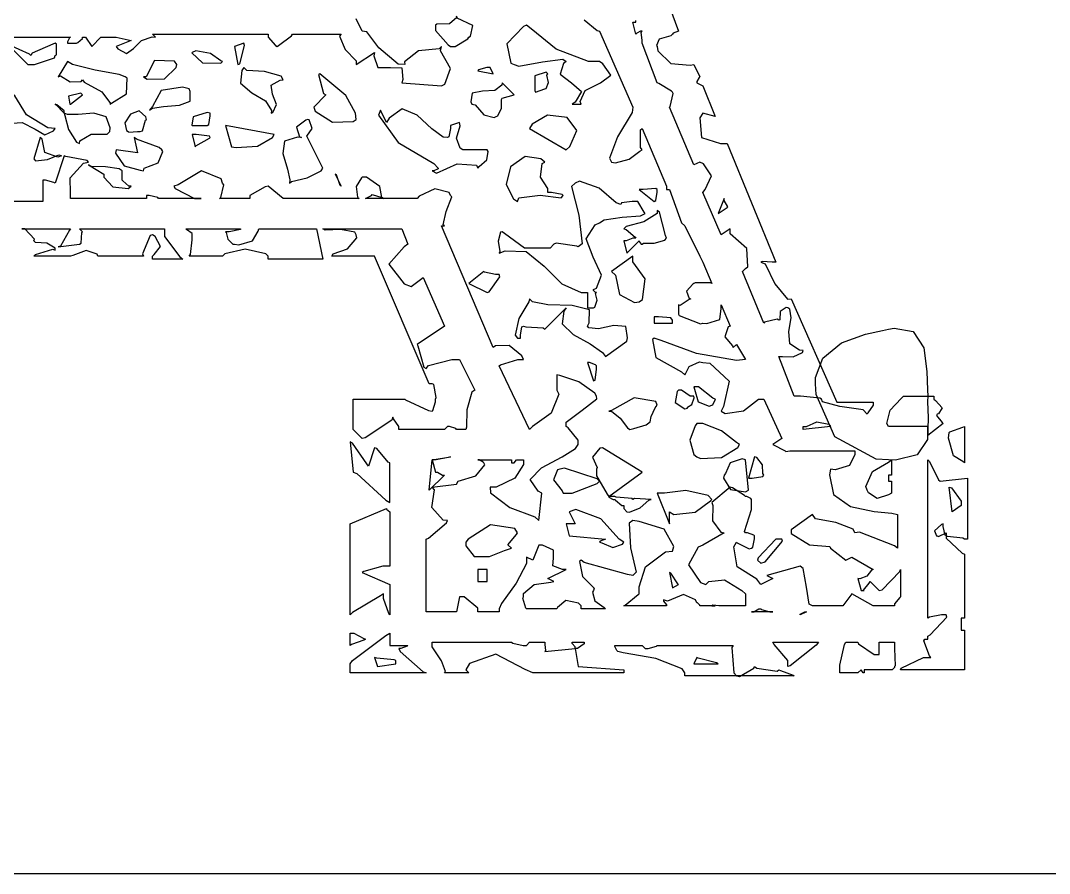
# Model space of a CAD drawing. Extents: x 103 to 248, y 22 to 332.
# Drawn here: x 189.43 to 201.36, y 201.79 to 211.68 of the extents above; entities that cross this region are included whole.
import ezdxf

# ---------------------------------------------------------------- set-up
doc = ezdxf.new("R2010")
doc.units = 0
doc.header["$MEASUREMENT"] = 0

msp = doc.modelspace()

# ---------------------------------------------------------------- linework, layer by layer
at = {"color": 7}
for points in [[(196.956, 211.843), (197.062, 211.56), (197.062, 211.56), (196.999, 211.536), (196.99, 211.526), (196.973, 211.508), (196.836, 211.468), (196.806, 211.393), (196.814, 211.384), (196.822, 211.332), (196.973, 211.187), (197.195, 211.165), (197.239, 211.173), (197.309, 211.031), (197.299, 211.023), (197.273, 210.978), (197.273, 210.961), (197.343, 210.925), (197.485, 210.572), (197.343, 210.608), (197.31, 210.556), (197.326, 210.327), (197.55, 210.256), (197.626, 210.256), (198.191, 208.88), (198.147, 208.88), (198.031, 208.89), (198.015, 208.88), (198.067, 208.862), (198.177, 208.63), (198.326, 208.45), (198.367, 208.456), (198.896, 207.257), (199.319, 207.257), (199.319, 207.222), (199.257, 207.134), (199.249, 207.117), (199.204, 207.169), (198.931, 207.205), (198.73, 207.26), (198.72, 207.293), (198.702, 207.302), (198.476, 207.327), (198.402, 207.327), (198.225, 207.786), (198.267, 207.786), (198.393, 207.782), (198.5, 207.832), (198.508, 207.856), (198.466, 207.861), (198.351, 207.935), (198.34, 208.078), (198.369, 208.235), (198.351, 208.337), (198.331, 208.351), (198.311, 208.355), (198.239, 208.307), (198.235, 208.213), (198.225, 208.209), (198.207, 208.219), (198.057, 208.184), (198.049, 208.175), (197.802, 208.774), (197.838, 208.808), (197.866, 208.826), (197.855, 209.039), (197.662, 209.211), (197.662, 209.267), (197.556, 209.197), (197.343, 209.69), (197.37, 209.726), (197.444, 209.882), (197.352, 210.023), (197.309, 210.043), (197.239, 210.009), (196.956, 210.679), (196.964, 210.688), (196.999, 210.838), (196.99, 210.855), (196.981, 210.865), (196.832, 210.953), (196.814, 210.961), (196.638, 211.42), (196.638, 211.456), (196.628, 211.544), (196.638, 211.56), (196.62, 211.56), (196.576, 211.536), (196.567, 211.526), (196.533, 211.667), (196.567, 211.667), (196.567, 211.685)], [(195.968, 211.693), (196.117, 211.57), (196.144, 211.56), (196.533, 210.679), (196.523, 210.618), (196.355, 210.336), (196.259, 210.087), (196.285, 210.043), (196.329, 210.035), (196.488, 210.075), (196.612, 210.169), (196.638, 210.185), (196.62, 210.213), (196.62, 210.415), (196.638, 210.432), (196.92, 209.762), (196.92, 209.726), (196.92, 209.726), (196.946, 209.726), (196.956, 209.726), (197.097, 209.338), (197.133, 209.303), (197.309, 208.951), (197.343, 208.88), (197.449, 208.632), (197.431, 208.642), (197.255, 208.642), (197.239, 208.632), (197.229, 208.624), (197.154, 208.545), (197.186, 208.46), (197.203, 208.456), (197.185, 208.448), (197.079, 208.377), (197.062, 208.385), (197.062, 208.279), (197.07, 208.263), (197.317, 208.166), (197.343, 208.175), (197.39, 208.169), (197.542, 208.215), (197.556, 208.343), (197.556, 208.385), (197.662, 208.139), (197.637, 208.131), (197.6, 208.016), (197.686, 207.91), (197.696, 207.892), (197.732, 207.927), (197.838, 207.75), (197.732, 207.742), (197.269, 207.822), (196.858, 207.972), (196.78, 207.998), (196.758, 207.985), (196.796, 207.774), (197.097, 207.61), (197.133, 207.574), (197.141, 207.584), (197.183, 207.672), (197.306, 207.723), (197.343, 207.716), (197.423, 207.71), (197.648, 207.5), (197.582, 207.205), (197.556, 207.151), (197.604, 207.125), (197.814, 207.156), (197.989, 207.293), (198.049, 207.293), (198.261, 206.834), (198.155, 206.764), (198.297, 206.692), (198.305, 206.684), (198.351, 206.692), (198.367, 206.692), (199.107, 206.692), (199.107, 206.649), (199.045, 206.521), (198.877, 206.473), (198.826, 206.481), (198.812, 206.412), (198.858, 206.186), (199.055, 206.045), (199.33, 205.99), (199.534, 205.967), (199.602, 205.952), (199.602, 205.563), (199.566, 205.591), (199.16, 205.75), (199.107, 205.74), (199.088, 205.785), (198.887, 205.86), (198.652, 205.905), (198.614, 205.952), (198.367, 205.776), (198.367, 205.733), (198.582, 205.603), (198.816, 205.581), (198.826, 205.563), (199.003, 205.423), (199.073, 205.457), (199.319, 205.317), (199.301, 205.309), (199.244, 205.238), (199.164, 205.205), (199.143, 205.21), (199.179, 205.07), (199.213, 205.07), (199.208, 205.075), (199.274, 205.158), (199.283, 205.176), (199.39, 205.07), (199.424, 205.08), (199.627, 205.291), (199.636, 205.317), (199.636, 205.034), (199.636, 205.034), (199.636, 205.009), (199.636, 205), (199.627, 204.991), (199.566, 204.918), (199.566, 204.894), (199.319, 204.894), (199.073, 205.034), (198.967, 204.894), (198.967, 204.894), (198.931, 204.894), (198.931, 204.894), (198.614, 204.894), (198.578, 204.912), (198.544, 205.11), (198.508, 205.326), (198.473, 205.353), (198.085, 205.246), (198.155, 205.21), (198.015, 205.14), (197.97, 205.202), (197.74, 205.348), (197.703, 205.578), (197.732, 205.633), (197.74, 205.625), (197.881, 205.555), (197.908, 205.563), (197.925, 205.573), (197.944, 205.672), (197.944, 205.705), (197.934, 205.715), (197.861, 205.74), (197.838, 205.74), (197.828, 205.758), (197.908, 206.01), (197.908, 206.092), (197.908, 206.092), (197.908, 206.128), (197.908, 206.128), (197.899, 206.138), (197.853, 206.163), (197.838, 206.163), (197.828, 206.173), (197.688, 206.261), (197.662, 206.269), (197.449, 206.092), (197.458, 206.058), (197.454, 205.878), (197.551, 205.747), (197.592, 205.74), (197.343, 205.599), (197.29, 205.573), (197.175, 205.37), (197.316, 205.165), (197.379, 205.14), (197.412, 205.175), (197.594, 205.194), (197.794, 205.07), (197.838, 205.034), (197.838, 205.034), (197.838, 204.929), (197.838, 204.894), (197.556, 204.894), (197.528, 204.894), (197.458, 204.903), (197.449, 204.894), (197.485, 204.894), (197.309, 204.894), (197.309, 204.903), (197.281, 204.928), (197.273, 204.928), (197.259, 204.962), (197.119, 205.026), (196.933, 204.949), (196.886, 204.964), (196.886, 204.947), (196.92, 204.907), (196.92, 204.894), (196.427, 204.894), (196.444, 204.903), (196.594, 205.026), (196.603, 205.034), (196.603, 205.113), (196.678, 205.348), (196.911, 205.521), (196.99, 205.529), (197.006, 205.581), (196.894, 205.785), (196.603, 205.873), (196.533, 205.882), (196.49, 205.853), (196.505, 205.565), (196.569, 205.284), (196.533, 205.246), (196.471, 205.256), (195.967, 205.397), (195.932, 205.423), (195.912, 205.408), (195.949, 205.234), (196.082, 205.098), (196.074, 205.07), (196.062, 205.052), (196.091, 204.952), (196.197, 204.876), (196.215, 204.858), (195.932, 204.858), (195.932, 204.894), (195.902, 204.924), (195.752, 204.956), (195.659, 204.876), (195.651, 204.858), (195.298, 204.858), (195.289, 204.868), (195.253, 204.982), (195.263, 205), (195.263, 205.036), (195.385, 205.142), (195.579, 205.168), (195.615, 205.176), (195.545, 205.21), (195.756, 205.317), (195.717, 205.317), (195.602, 205.357), (195.61, 205.445), (195.611, 205.54), (195.482, 205.596), (195.439, 205.599), (195.369, 205.423), (195.298, 205.457), (195.298, 205.383), (195.179, 205.158), (195.006, 204.92), (194.98, 204.858), (194.98, 204.823), (194.733, 204.823), (194.733, 204.868), (194.574, 205), (194.521, 205), (194.487, 204.823), (194.134, 204.823), (194.134, 205.669), (194.16, 205.679), (194.371, 205.855), (194.381, 205.882), (194.332, 205.886), (194.199, 206.036), (194.232, 206.241), (194.204, 206.269), (194.487, 206.305), (194.503, 206.34), (194.711, 206.401), (194.813, 206.531), (194.804, 206.551), (194.794, 206.561), (194.749, 206.587), (194.733, 206.587), (195.122, 206.587), (195.122, 206.551), (195.156, 206.551), (195.156, 206.551), (195.182, 206.587), (195.192, 206.587), (195.263, 206.587), (195.263, 206.535), (195.161, 206.375), (194.946, 206.269), (194.874, 206.269), (194.874, 206.269), (194.881, 206.206), (195.103, 206.036), (195.395, 205.926), (195.439, 205.882), (195.475, 206.199), (195.432, 206.223), (195.341, 206.361), (195.473, 206.495), (195.712, 206.622), (195.866, 206.718), (195.898, 206.764), (195.898, 206.817), (195.782, 206.958), (195.756, 206.974), (195.756, 207.023), (195.945, 207.165), (196.114, 207.295), (196.108, 207.327), (196.091, 207.363), (195.906, 207.491), (195.685, 207.566), (195.651, 207.574), (195.651, 207.397), (195.672, 207.348), (195.584, 207.13), (195.367, 206.976), (195.333, 206.94), (194.98, 207.68), (194.996, 207.69), (195.195, 207.75), (195.263, 207.75), (195.245, 207.794), (195.098, 207.914), (194.936, 207.91), (194.91, 207.892), (194.31, 209.303), (194.345, 209.303), (194.329, 209.314), (194.367, 209.467), (194.433, 209.64), (194.417, 209.656), (194.399, 209.69), (194.235, 209.732), (194.054, 209.648), (194.028, 209.62), (193.428, 209.62), (193.499, 209.656), (193.507, 209.666), (193.621, 209.63), (193.639, 209.62), (193.621, 209.63), (193.595, 209.758), (193.442, 209.867), (193.392, 209.867), (193.383, 209.859), (193.322, 209.758), (193.336, 209.635), (193.358, 209.62), (192.476, 209.62), (192.3, 209.762), (192.264, 209.754), (192.088, 209.655), (192.088, 209.62), (191.735, 209.62), (191.751, 209.63), (191.787, 209.78), (191.771, 209.797), (191.756, 209.846), (191.527, 209.939), (191.258, 209.78), (191.206, 209.762), (191.222, 209.736), (191.447, 209.62), (191.522, 209.62), (191.029, 209.62), (191.02, 209.63), (190.92, 209.656), (190.889, 209.656), (190.889, 209.62), (190.007, 209.62), (190.007, 209.681), (190.005, 209.859), (190.157, 210.029), (190.217, 210.043), (190.199, 210.061), (189.953, 210.107), (189.935, 210.115), (189.83, 209.797), (189.812, 209.806), (189.719, 209.833), (189.688, 209.833), (189.688, 209.586), (188.031, 209.586)], [(188.736, 211.49), (190.007, 211.49), (189.997, 211.482), (189.971, 211.437), (189.971, 211.42), (190.077, 211.42), (190.094, 211.43), (190.147, 211.475), (190.147, 211.49), (190.183, 211.49), (190.253, 211.384), (190.36, 211.49), (190.536, 211.49), (190.712, 211.454), (190.536, 211.384), (190.558, 211.358), (190.656, 211.303), (190.737, 211.359), (190.832, 211.454), (190.955, 211.496), (190.993, 211.49), (190.959, 211.526), (192.3, 211.526), (192.3, 211.492), (192.387, 211.394), (192.404, 211.384), (192.422, 211.394), (192.571, 211.508), (192.581, 211.526), (193.146, 211.526), (193.129, 211.504), (193.194, 211.35), (193.322, 211.218), (193.322, 211.173), (193.535, 211.314), (193.528, 211.274), (193.573, 211.14), (193.718, 211.138), (193.85, 211.136), (193.864, 211.001), (193.851, 210.961), (194.31, 210.925), (194.35, 210.945), (194.415, 211.129), (194.3, 211.332), (194.31, 211.384), (194.283, 211.358), (194.044, 211.332), (193.882, 211.206), (193.887, 211.173), (193.809, 211.18), (193.585, 211.368), (193.445, 211.555), (193.392, 211.56), (193.322, 211.703)]]:
    msp.add_lwpolyline(points, dxfattribs=at)
for points in [[(194.417, 211.384), (194.469, 211.384), (194.618, 211.474), (194.627, 211.49), (194.649, 211.503), (194.675, 211.627), (194.495, 211.711), (194.487, 211.737), (194.491, 211.72), (194.403, 211.645), (194.256, 211.641), (194.24, 211.631), (194.24, 211.57), (194.389, 211.402), (194.417, 211.384)], [(196.144, 211.208), (196.018, 211.208), (195.641, 211.354), (195.351, 211.587), (195.298, 211.631), (195.263, 211.614), (195.068, 211.416), (195.116, 211.189), (195.156, 211.173), (195.209, 211.156), (195.483, 211.204), (195.72, 211.235), (195.756, 211.208), (195.727, 211.186), (195.687, 211.062), (195.818, 210.961), (195.935, 210.862), (195.862, 210.738), (195.828, 210.715), (195.932, 210.715), (195.921, 210.745), (195.98, 210.871), (196.157, 210.961), (196.274, 211.052), (196.184, 211.182), (196.144, 211.208)], [(189.548, 211.278), (189.53, 211.296), (189.291, 211.404), (189.265, 211.42), (189.512, 211.173), (189.591, 211.173), (189.821, 211.252), (189.83, 211.278), (189.844, 211.286), (189.846, 211.412), (189.83, 211.42), (189.803, 211.412), (189.564, 211.306), (189.548, 211.278)], [(192.017, 211.42), (191.911, 211.384), (191.947, 211.173), (191.973, 211.183), (192.025, 211.394), (192.017, 211.42)], [(191.771, 211.208), (191.753, 211.218), (191.633, 211.302), (191.462, 211.332), (191.418, 211.314), (191.414, 211.308), (191.54, 211.195), (191.753, 211.191), (191.771, 211.208)], [(189.971, 211.208), (189.865, 211.031), (189.891, 211.041), (190.005, 210.975), (190.132, 210.978), (190.147, 210.997), (190.164, 210.971), (190.372, 210.856), (190.47, 210.721), (190.464, 210.715), (190.482, 210.724), (190.658, 210.834), (190.665, 211.015), (190.64, 211.031), (190.57, 211.059), (190.292, 211.107), (190.032, 211.173), (189.971, 211.208)], [(190.853, 211.031), (190.897, 211.005), (191.099, 211.009), (191.232, 211.139), (191.242, 211.173), (191.215, 211.212), (190.981, 211.221), (190.885, 211.031), (190.853, 211.031)], [(192.334, 210.608), (192.356, 210.619), (192.396, 210.709), (192.352, 210.83), (192.334, 210.936), (192.439, 210.994), (192.476, 210.997), (192.451, 211.04), (192.258, 211.095), (192.052, 211.103), (192.017, 211.138), (191.994, 211.103), (191.981, 210.957), (192.11, 210.847), (192.27, 210.752), (192.338, 210.641), (192.334, 210.608)], [(193.322, 210.538), (193.313, 210.61), (193.202, 210.816), (192.969, 211.007), (192.899, 211.067), (192.883, 211.057), (192.942, 210.838), (192.969, 210.821), (192.829, 210.679), (192.845, 210.634), (193.048, 210.504), (193.286, 210.512), (193.322, 210.538)], [(194.733, 211.102), (194.91, 211.067), (194.874, 211.138), (194.838, 211.138), (194.741, 211.111), (194.733, 211.102)], [(195.545, 211.067), (195.524, 211.084), (195.395, 211.041), (195.393, 210.873), (195.403, 210.855), (195.509, 210.891), (195.524, 210.896), (195.553, 210.967), (195.535, 211.051), (195.545, 211.067)], [(195.156, 210.821), (195.016, 210.961), (195.012, 210.936), (194.931, 210.873), (194.786, 210.865), (194.667, 210.843), (194.652, 210.742), (194.663, 210.715), (194.702, 210.707), (194.804, 210.592), (194.921, 210.559), (194.946, 210.572), (194.966, 210.579), (195.006, 210.666), (195.006, 210.768), (195.016, 210.785), (195.156, 210.821)], [(189.229, 210.468), (189.276, 210.491), (189.447, 210.502), (189.596, 210.424), (189.71, 210.359), (189.811, 210.406), (189.83, 210.432), (189.743, 210.44), (189.498, 210.592), (189.362, 210.811), (189.301, 210.855), (189.229, 210.468)], [(190.007, 210.715), (190.147, 210.821), (190.128, 210.84), (189.983, 210.807), (190, 210.715), (190.007, 210.715)], [(191.382, 210.891), (191.308, 210.911), (191.06, 210.874), (190.958, 210.688), (190.923, 210.644), (190.958, 210.666), (191.088, 210.688), (191.27, 210.702), (191.394, 210.749), (191.396, 210.862), (191.382, 210.891)], [(190.464, 210.396), (190.468, 210.438), (190.42, 210.568), (190.278, 210.608), (190.096, 210.596), (189.971, 210.595), (189.935, 210.608), (189.935, 210.636), (189.847, 210.706), (189.83, 210.715), (189.839, 210.706), (189.925, 210.618), (189.935, 210.608), (189.943, 210.582), (189.983, 210.42), (190.076, 210.274), (190.111, 210.256), (190.115, 210.287), (190.248, 210.366), (190.433, 210.366), (190.464, 210.396)], [(190.817, 210.396), (190.843, 210.406), (190.879, 210.53), (190.889, 210.538), (190.88, 210.567), (190.804, 210.636), (190.702, 210.6), (190.639, 210.498), (190.658, 210.41), (190.676, 210.396), (190.685, 210.388), (190.784, 210.396), (190.817, 210.396)], [(191.418, 210.468), (191.594, 210.468), (191.611, 210.477), (191.629, 210.577), (191.629, 210.608), (191.593, 210.618), (191.43, 210.566), (191.414, 210.469), (191.418, 210.468)], [(194.84, 210.185), (194.557, 210.185), (194.529, 210.202), (194.485, 210.318), (194.529, 210.461), (194.521, 210.502), (194.417, 210.468), (194.417, 210.433), (194.397, 210.336), (194.381, 210.326), (194.332, 210.333), (194.2, 210.429), (194.028, 210.586), (193.854, 210.659), (193.703, 210.552), (193.675, 210.502), (193.605, 210.644), (193.579, 210.585), (193.807, 210.269), (194.221, 210.027), (194.274, 209.973), (194.274, 209.965), (194.221, 209.939), (194.204, 209.939), (194.204, 209.939), (194.204, 209.939), (194.204, 209.939), (194.254, 209.914), (194.495, 210.023), (194.717, 210.008), (194.733, 209.973), (194.75, 209.991), (194.838, 210.067), (194.852, 210.166), (194.84, 210.185)], [(195.333, 210.432), (195.756, 210.185), (195.801, 210.224), (195.883, 210.407), (195.77, 210.56), (195.542, 210.588), (195.363, 210.484), (195.333, 210.432)], [(191.805, 210.468), (191.875, 210.22), (191.928, 210.211), (192.176, 210.225), (192.352, 210.327), (192.37, 210.362), (191.805, 210.468)], [(192.546, 209.797), (192.573, 209.815), (192.753, 209.859), (192.916, 209.939), (192.933, 209.973), (192.757, 210.326), (192.749, 210.342), (192.81, 210.432), (192.776, 210.531), (192.757, 210.538), (192.739, 210.53), (192.629, 210.446), (192.664, 210.336), (192.687, 210.326), (192.639, 210.33), (192.491, 210.283), (192.471, 210.141), (192.523, 209.959), (192.553, 209.835), (192.546, 209.797)], [(189.901, 210.115), (189.862, 210.101), (189.71, 210.155), (189.68, 210.309), (189.654, 210.326), (189.582, 210.079), (189.603, 210.058), (189.741, 210.071), (189.873, 210.125), (189.901, 210.115)], [(190.853, 209.939), (190.861, 209.972), (191.025, 210.035), (191.079, 210.165), (191.065, 210.185), (191.037, 210.213), (190.773, 210.309), (190.747, 210.326), (190.783, 210.149), (190.536, 210.185), (190.529, 210.144), (190.628, 209.997), (190.817, 209.948), (190.853, 209.939)], [(191.629, 210.326), (191.619, 210.344), (191.467, 210.362), (191.418, 210.362), (191.452, 210.22), (191.461, 210.229), (191.619, 210.318), (191.629, 210.326)], [(195.192, 209.586), (195.209, 209.626), (195.455, 209.66), (195.701, 209.627), (195.721, 209.656), (195.712, 209.666), (195.586, 209.69), (195.545, 209.69), (195.545, 209.736), (195.461, 209.868), (195.48, 210.027), (195.509, 210.043), (195.465, 210.078), (195.281, 210.107), (195.112, 209.987), (195.063, 209.781), (195.147, 209.616), (195.192, 209.586)], [(190.606, 209.833), (190.606, 209.86), (190.606, 209.919), (190.606, 209.939), (190.57, 209.965), (190.412, 209.987), (190.252, 209.992), (190.217, 210.009), (190.394, 209.903), (190.394, 209.866), (190.499, 209.754), (190.676, 209.736), (190.712, 209.762), (190.685, 209.762), (190.614, 209.824), (190.606, 209.833)], [(193.146, 209.762), (193.136, 209.772), (193.092, 209.895), (193.076, 209.903), (193.146, 209.762)], [(196.567, 209.586), (196.523, 209.586), (196.4, 209.568), (196.391, 209.55), (196.337, 209.568), (196.139, 209.74), (195.914, 209.82), (195.862, 209.797), (195.821, 209.757), (195.906, 209.427), (195.943, 209.092), (195.898, 209.057), (195.88, 209.066), (195.641, 209.101), (195.615, 209.091), (195.573, 209.043), (195.275, 209.043), (195.042, 209.215), (195.016, 209.233), (194.996, 209.228), (194.97, 209.123), (194.988, 209.003), (194.98, 208.985), (195.049, 209.013), (195.293, 209.004), (195.504, 208.836), (195.709, 208.63), (195.93, 208.528), (196.004, 208.528), (196.004, 208.351), (196.074, 208.351), (196.089, 208.357), (196.118, 208.439), (196.099, 208.519), (196.108, 208.528), (196.099, 208.528), (196.074, 208.554), (196.074, 208.562), (196.108, 208.58), (196.169, 208.729), (196.069, 208.938), (195.989, 209.153), (196.095, 209.316), (196.144, 209.338), (196.197, 209.374), (196.409, 209.405), (196.62, 209.418), (196.674, 209.444), (196.664, 209.462), (196.591, 209.586), (196.567, 209.586)], [(196.603, 209.726), (196.78, 209.586), (196.796, 209.596), (196.814, 209.695), (196.814, 209.726), (196.796, 209.736), (196.652, 209.726), (196.603, 209.726)], [(197.626, 209.514), (197.634, 209.524), (197.592, 209.597), (197.592, 209.62), (197.52, 209.444), (197.626, 209.514)], [(196.814, 209.48), (196.814, 209.447), (196.66, 209.348), (196.453, 209.295), (196.427, 209.267), (196.453, 209.259), (196.558, 209.171), (196.567, 209.161), (196.532, 209.161), (196.453, 209.127), (196.427, 209.127), (196.461, 208.985), (196.603, 209.127), (196.603, 209.119), (196.628, 209.091), (196.638, 209.091), (196.656, 209.101), (196.778, 209.101), (196.902, 209.135), (196.92, 209.161), (196.911, 209.189), (196.84, 209.463), (196.814, 209.48)], [(190.959, 208.951), (190.976, 208.969), (191.051, 209.061), (190.991, 209.179), (190.959, 209.197), (190.931, 209.189), (190.843, 208.978), (190.853, 208.951), (190.324, 208.951), (190.317, 208.974), (190.19, 209.017), (190.033, 208.96), (190.007, 208.951), (189.582, 208.951), (189.6, 208.969), (189.803, 209.03), (189.83, 209.021), (189.83, 209.042), (189.732, 209.101), (189.6, 209.11), (189.582, 209.127), (189.589, 209.147), (189.478, 209.267), (189.442, 209.267), (190.007, 209.267), (189.997, 209.251), (189.891, 209.066), (189.865, 209.057), (190.111, 209.091), (190.129, 209.101), (190.138, 209.225), (190.147, 209.233), (190.147, 209.233), (190.111, 209.267), (190.111, 209.267), (191.099, 209.267), (191.099, 209.179), (191.276, 208.942), (191.312, 208.915), (190.959, 208.915), (190.959, 208.951)], [(192.3, 208.951), (192.272, 208.978), (192.034, 209.03), (191.797, 208.978), (191.771, 208.951), (191.382, 208.951), (191.399, 208.969), (191.418, 209.141), (191.418, 209.197), (191.418, 209.215), (191.354, 209.259), (191.346, 209.267), (191.981, 209.267), (191.981, 209.259), (191.849, 209.233), (191.805, 209.233), (191.813, 209.225), (191.831, 209.149), (191.89, 209.091), (191.911, 209.091), (191.959, 209.084), (192.118, 209.127), (192.184, 209.241), (192.194, 209.267), (192.3, 209.267), (192.316, 209.267), (192.356, 209.267), (192.37, 209.267), (192.863, 209.267), (192.933, 208.915), (192.3, 208.915), (192.3, 208.951)], [(194.24, 207.293), (194.248, 207.311), (194.221, 207.461), (194.204, 207.469), (194.168, 207.469), (193.535, 208.951), (193.04, 208.951), (193.056, 208.978), (193.22, 209.035), (193.328, 209.163), (193.322, 209.197), (193.307, 209.228), (193.14, 209.259), (192.96, 209.251), (192.933, 209.267), (193.851, 209.267), (193.922, 209.091), (193.877, 209.057), (193.701, 208.858), (193.879, 208.628), (193.958, 208.598), (194.098, 208.704), (194.345, 208.139), (194.028, 207.927), (194.036, 207.91), (194.106, 207.663), (194.134, 207.646), (194.16, 207.681), (194.43, 207.75), (194.521, 207.75), (194.697, 207.397), (194.662, 207.371), (194.605, 207.169), (194.601, 206.966), (194.593, 206.94), (194.487, 206.94), (194.477, 206.95), (194.404, 206.974), (194.381, 206.974), (194.345, 206.94), (193.815, 206.94), (193.815, 206.976), (193.754, 207.064), (193.745, 207.081), (193.736, 207.046), (193.427, 206.843), (193.392, 206.834), (193.286, 206.94), (193.286, 207.293), (193.887, 207.293), (193.895, 207.284), (194.16, 207.161), (194.204, 207.151), (194.212, 207.161), (194.24, 207.26), (194.24, 207.293)], [(196.603, 208.421), (196.645, 208.448), (196.674, 208.686), (196.533, 208.884), (196.533, 208.951), (196.285, 208.774), (196.329, 208.73), (196.377, 208.505), (196.552, 208.412), (196.603, 208.421)], [(194.98, 208.738), (194.936, 208.738), (194.812, 208.766), (194.804, 208.774), (194.627, 208.632), (194.84, 208.528), (194.866, 208.537), (194.988, 208.712), (194.98, 208.738)], [(196.215, 207.786), (196.461, 207.963), (196.471, 208.002), (196.449, 208.135), (196.311, 208.145), (196.134, 208.107), (196.019, 208.119), (196.004, 208.139), (196.026, 208.176), (196.027, 208.328), (195.826, 208.377), (195.546, 208.387), (195.367, 208.421), (195.333, 208.456), (195.323, 208.421), (195.209, 208.227), (195.166, 208.033), (195.192, 207.998), (195.227, 207.998), (195.227, 208.034), (195.245, 208.131), (195.263, 208.139), (195.289, 208.131), (195.491, 208.121), (195.509, 208.103), (195.756, 208.351), (195.731, 208.314), (195.713, 208.164), (195.84, 208.043), (196.038, 207.935), (196.181, 207.832), (196.215, 207.786)], [(196.78, 208.175), (196.99, 208.175), (196.99, 208.209), (196.973, 208.237), (196.828, 208.245), (196.78, 208.245), (196.78, 208.175)], [(196.074, 207.504), (196.095, 207.511), (196.108, 207.639), (196.108, 207.68), (196.099, 207.69), (196.027, 207.716), (196.004, 207.716), (196.074, 207.504)], [(197.167, 207.187), (197.167, 207.198), (197.215, 207.231), (197.244, 207.308), (197.239, 207.327), (197.195, 207.327), (197.095, 207.397), (197.062, 207.397), (197.044, 207.381), (197.021, 207.253), (197.135, 207.181), (197.167, 207.187)], [(197.239, 207.433), (197.247, 207.407), (197.29, 207.261), (197.418, 207.21), (197.449, 207.221), (197.458, 207.231), (197.49, 207.289), (197.485, 207.293), (197.458, 207.302), (197.292, 207.433), (197.239, 207.433)], [(196.814, 207.221), (196.799, 207.263), (196.546, 207.307), (196.285, 207.161), (196.251, 207.151), (196.284, 207.151), (196.386, 207.072), (196.47, 206.958), (196.497, 206.94), (196.544, 206.953), (196.685, 206.994), (196.734, 207.028), (196.744, 207.089), (196.792, 207.192), (196.814, 207.221)], [(200.025, 207.293), (200.042, 207.275), (200.121, 207.191), (200.079, 207.122), (200.061, 207.117), (200.054, 207.103), (200.121, 207.02), (200.131, 207.01), (199.955, 206.868), (199.955, 206.974), (199.496, 206.974), (199.478, 207.01), (199.518, 207.165), (199.645, 207.301), (199.672, 207.327), (200.025, 207.327), (200.025, 207.293)], [(197.273, 206.622), (197.317, 206.605), (197.56, 206.613), (197.75, 206.729), (197.768, 206.764), (197.732, 206.79), (197.56, 206.926), (197.345, 207.01), (197.273, 207.01), (197.255, 206.984), (197.193, 206.816), (197.237, 206.649), (197.273, 206.622)], [(198.826, 206.974), (198.508, 206.94), (198.508, 206.974), (198.547, 206.974), (198.666, 207.028), (198.805, 207.002), (198.826, 206.974)], [(200.378, 206.551), (200.36, 206.569), (200.25, 206.635), (200.193, 206.839), (200.201, 206.904), (200.21, 206.914), (200.36, 206.966), (200.378, 206.974), (200.378, 206.551)], [(193.286, 206.445), (193.33, 206.429), (193.667, 206.12), (193.711, 206.092), (193.711, 206.551), (193.693, 206.561), (193.561, 206.72), (193.535, 206.728), (193.463, 206.515), (193.445, 206.543), (193.278, 206.781), (193.252, 206.798), (193.286, 206.445)], [(194.204, 206.587), (194.24, 206.445), (194.266, 206.445), (194.324, 206.411), (194.345, 206.411), (194.168, 206.235), (194.204, 206.587), (194.417, 206.622), (194.389, 206.613), (194.25, 206.587), (194.204, 206.587)], [(196.251, 206.163), (196.638, 206.445), (196.18, 206.728), (196.147, 206.724), (196.064, 206.618), (196.117, 206.499), (196.108, 206.481), (196.108, 206.403), (196.233, 206.19), (196.251, 206.163), (196.251, 206.155), (196.303, 206.128), (196.321, 206.128), (196.329, 206.12), (196.402, 206.058), (196.427, 206.058), (196.427, 206.058), (196.427, 206.022), (196.427, 206.022), (196.461, 205.986), (196.494, 205.98), (196.616, 206.032), (196.716, 206.12), (196.744, 206.128), (196.744, 206.128), (196.549, 206.138), (196.533, 206.128), (196.523, 206.138), (196.337, 206.155), (196.321, 206.163), (196.303, 206.163), (196.263, 206.163), (196.251, 206.163)], [(197.944, 206.622), (197.872, 206.375), (197.916, 206.375), (198.039, 206.393), (198.049, 206.411), (198.039, 206.429), (198.035, 206.531), (197.97, 206.616), (197.944, 206.622)], [(197.872, 206.235), (197.838, 206.587), (197.801, 206.6), (197.66, 206.553), (197.608, 206.429), (197.592, 206.411), (197.582, 206.376), (197.666, 206.243), (197.837, 206.217), (197.872, 206.235)], [(199.249, 206.235), (199.234, 206.279), (199.31, 206.451), (199.496, 206.561), (199.532, 206.587), (199.532, 206.411), (199.532, 206.411), (199.496, 206.411), (199.496, 206.411), (199.496, 206.339), (199.532, 206.339), (199.532, 206.199), (199.496, 206.182), (199.364, 206.138), (199.264, 206.204), (199.249, 206.235)], [(200.378, 205.669), (200.36, 205.679), (200.183, 205.697), (200.165, 205.705), (200.156, 205.715), (200.131, 205.814), (200.131, 205.846), (200.113, 205.838), (200.029, 205.763), (200.053, 205.705), (200.061, 205.705), (200.077, 205.697), (200.165, 205.74), (200.165, 205.74), (200.165, 205.679), (200.35, 205.503), (200.378, 205.493), (200.378, 204.752), (200.378, 204.752), (200.342, 204.752), (200.342, 204.752), (200.342, 204.611), (200.378, 204.611), (200.378, 204.152), (199.636, 204.152), (199.645, 204.17), (199.902, 204.294), (199.989, 204.294), (199.971, 204.312), (199.909, 204.488), (199.919, 204.505), (199.955, 204.505), (199.955, 204.541), (199.981, 204.559), (200.174, 204.761), (200.165, 204.788), (200.112, 204.788), (199.971, 204.761), (199.955, 204.752), (199.955, 206.587), (199.971, 206.569), (200.077, 206.357), (200.095, 206.339), (200.414, 206.375), (200.414, 205.669), (200.378, 205.669)], [(195.721, 206.199), (195.826, 206.199), (196.117, 206.313), (196.144, 206.339), (196.117, 206.367), (195.738, 206.491), (195.685, 206.481), (195.658, 206.473), (195.61, 206.354), (195.712, 206.226), (195.721, 206.199)], [(200.237, 205.986), (200.201, 206.269), (200.227, 206.261), (200.342, 206.109), (200.342, 206.058), (200.237, 205.986)], [(196.814, 206.199), (196.956, 205.846), (196.956, 205.986), (197.008, 205.952), (197.255, 205.98), (197.431, 206.112), (197.449, 206.128), (197.405, 206.173), (197.145, 206.23), (196.897, 206.199), (196.814, 206.199)], [(193.252, 205.846), (193.675, 206.022), (193.675, 206.014), (193.711, 205.986), (193.711, 205.986), (193.711, 205.353), (193.631, 205.353), (193.409, 205.291), (193.392, 205.281), (193.711, 205.14), (193.711, 204.788), (193.701, 204.806), (193.639, 204.978), (193.639, 205.034), (193.603, 205.008), (193.278, 204.815), (193.252, 204.788), (193.252, 205.846)], [(196.144, 205.633), (196.171, 205.625), (196.299, 205.569), (196.413, 205.609), (196.427, 205.633), (196.373, 205.669), (196.161, 205.904), (195.87, 206.01), (195.792, 205.986), (195.862, 205.846), (195.756, 205.846), (195.792, 205.705), (196.215, 205.669), (196.215, 205.669), (196.153, 205.643), (196.144, 205.633)], [(195.122, 205.563), (195.086, 205.599), (195.082, 205.603), (195.182, 205.723), (195.192, 205.74), (195.162, 205.792), (194.878, 205.833), (194.619, 205.669), (194.593, 205.633), (194.595, 205.591), (194.689, 205.466), (194.87, 205.467), (195.043, 205.536), (195.122, 205.563), (195.122, 205.563)], [(198.261, 205.669), (198.189, 205.669), (197.987, 205.45), (197.979, 205.423), (198.015, 205.387), (198.067, 205.405), (198.269, 205.643), (198.261, 205.669)], [(194.733, 205.176), (194.84, 205.176), (194.84, 205.317), (194.733, 205.317), (194.733, 205.176)], [(197.062, 205.14), (197.052, 205.15), (196.973, 205.273), (196.956, 205.281), (196.99, 205.104), (197.062, 205.14)], [(198.015, 204.858), (198.023, 204.85), (198.122, 204.823), (198.155, 204.823), (197.908, 204.823), (197.934, 204.823), (197.994, 204.858), (198.015, 204.858)], [(198.544, 204.823), (198.473, 204.788), (198.473, 204.797), (198.526, 204.823), (198.544, 204.823)], [(193.252, 204.118), (193.252, 204.222), (193.278, 204.258), (193.667, 204.549), (193.711, 204.575), (193.711, 204.435), (193.922, 204.435), (193.912, 204.427), (193.839, 204.399), (193.815, 204.399), (193.833, 204.365), (194.098, 204.127), (194.134, 204.118), (193.252, 204.118)], [(193.252, 204.575), (193.296, 204.575), (193.41, 204.515), (193.428, 204.505), (193.41, 204.497), (193.269, 204.444), (193.252, 204.435), (193.252, 204.575)], [(195.369, 204.118), (195.281, 204.154), (194.94, 204.334), (194.638, 204.224), (194.593, 204.152), (194.627, 204.118), (194.345, 204.118), (194.357, 204.132), (194.313, 204.254), (194.204, 204.417), (194.204, 204.471), (195.122, 204.471), (195.138, 204.462), (195.258, 204.435), (195.298, 204.435), (195.333, 204.471), (195.509, 204.471), (195.509, 204.444), (195.518, 204.374), (195.509, 204.365), (195.862, 204.399), (195.898, 204.188), (196.427, 204.152), (196.427, 204.118), (195.369, 204.118)], [(195.862, 204.399), (195.862, 204.417), (195.828, 204.458), (195.828, 204.471), (195.968, 204.471), (195.968, 204.453), (195.888, 204.399), (195.862, 204.399)], [(198.331, 204.188), (198.331, 204.26), (198.171, 204.444), (198.155, 204.471), (198.684, 204.471), (198.657, 204.436), (198.357, 204.198), (198.331, 204.188)], [(199.213, 204.118), (199.204, 204.118), (199.179, 204.152), (199.179, 204.152), (199.143, 204.118), (198.931, 204.118), (198.931, 204.206), (198.985, 204.444), (199.003, 204.471), (199.143, 204.471), (199.151, 204.453), (199.329, 204.329), (199.39, 204.329), (199.39, 204.329), (199.39, 204.436), (199.39, 204.471), (199.566, 204.471), (199.566, 204.4), (199.575, 204.198), (199.566, 204.188), (199.566, 204.18), (199.54, 204.152), (199.532, 204.152), (199.213, 204.152), (199.213, 204.118)], [(197.133, 204.118), (197.105, 204.162), (196.796, 204.282), (196.417, 204.348), (196.357, 204.365), (196.347, 204.374), (196.321, 204.42), (196.321, 204.435), (196.638, 204.435), (196.674, 204.399), (196.708, 204.399), (196.804, 204.427), (196.814, 204.435), (197.696, 204.435), (197.678, 204.409), (197.704, 204.118), (197.732, 204.082), (197.767, 204.074), (197.934, 204.172), (197.944, 204.188), (197.97, 204.172), (198.207, 204.136), (198.225, 204.152), (198.243, 204.144), (198.392, 204.091), (198.402, 204.082), (197.133, 204.082), (197.133, 204.118)], [(193.781, 204.222), (193.781, 204.258), (193.763, 204.268), (193.561, 204.286), (193.535, 204.294), (193.569, 204.188), (193.781, 204.222)], [(197.239, 204.222), (197.52, 204.222), (197.502, 204.232), (197.29, 204.286), (197.273, 204.294), (197.239, 204.222)]]:
    msp.add_lwpolyline(points, close=True, dxfattribs=at)
at = {"color": 32}
msp.add_lwpolyline([(199.496, 206.587), (199.354, 206.597), (198.873, 206.856), (198.658, 207.347), (198.65, 207.469), (198.65, 207.544), (198.737, 207.767), (198.953, 207.946), (199.23, 208.044), (199.428, 208.089), (199.496, 208.103), (199.563, 208.117), (199.785, 208.077), (199.909, 207.888), (199.942, 207.613), (199.948, 207.399), (199.955, 207.327), (199.948, 207.265), (199.956, 207.073), (199.949, 206.825), (199.829, 206.644), (199.577, 206.583), (199.496, 206.587)], close=True, dxfattribs=at)
msp.add_lwpolyline([(175.084, 201.789), (216.183, 201.789), (216.173, 201.798), (216.12, 201.887), (216.112, 201.895), (216.235, 201.923), (216.799, 201.989), (217.293, 201.861), (217.381, 201.789), (228.6, 201.789)], dxfattribs=at)

doc.saveas('drawing.dxf')
